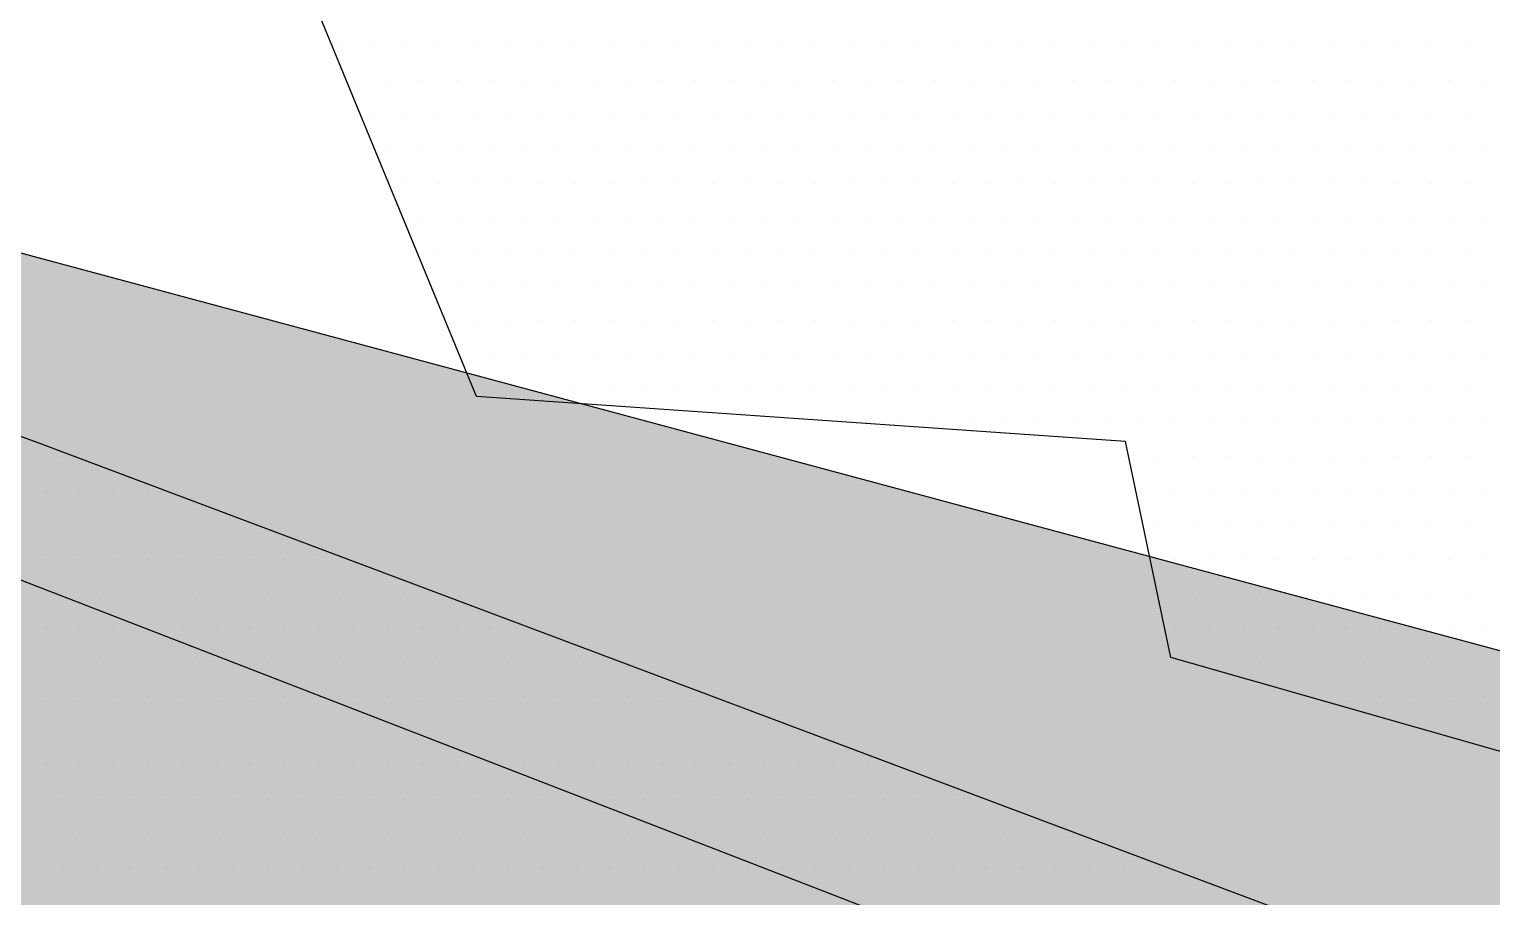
# Paper-space layout 'TOP_A1_00200_01-01-2017_MODELE' of a CAD drawing. Header units: metres. Extents: x 1274 to 2143, y 12 to 312.
# Drawn here: x 2041.346 to 2043.697, y 287.211 to 288.606 of the extents above; entities that cross this region are included whole.
import ezdxf

# ---------------------------------------------------------------- set-up
doc = ezdxf.new("R2010")
doc.units = ezdxf.units.M
doc.header["$LTSCALE"] = 2
doc.set_wipeout_variables(frame=1)
doc.linetypes.add('CACHEX2', pattern=[0.75, 0.5, -0.25])
for name, color, linetype in [('CARTOUCHE', 7, 'Continuous'), ('LOGO', 4, 'Continuous'), ('rosace', 7, 'Continuous')]:
    doc.layers.add(name, color=color, linetype=linetype)

# ---------------------------------------------------------------- blocks, each defined once
blk = doc.blocks.new('A$C715108E3')
at = {"layer": 'LOGO', "color": 131}
for p, q in [((-16.3608, -7.1847), (-16.3608, -7.1847)), ((-16.3497, -7.1847), (-16.3497, -7.1847)), ((-16.2577, -7.1847), (-16.2577, -7.1847)), ((-16.1666, -7.1847), (-16.1666, -7.1847)), ((-16.0746, -7.1847), (-16.0746, -7.1847)), ((-15.983, -7.1847), (-15.983, -7.1847)), ((-15.8913, -7.1847), (-15.8913, -7.1847)), ((-15.7997, -7.1847), (-15.7997, -7.1847)), ((-15.7077, -7.1847), (-15.7077, -7.1847)), ((-15.616, -7.1847), (-15.616, -7.1847)), ((-15.5244, -7.1847), (-15.5244, -7.1847)), ((-15.4324, -7.1847), (-15.4324, -7.1847)), ((-15.3411, -7.1847), (-15.3411, -7.1847)), ((-15.2491, -7.1847), (-15.2491, -7.1847)), ((-15.1572, -7.1847), (-15.1572, -7.1847)), ((-15.0654, -7.1847), (-15.0654, -7.1847)), ((-14.9739, -7.1847), (-14.9739, -7.1847)), ((-14.8821, -7.1847), (-14.8821, -7.1847)), ((-14.7903, -7.1847), (-14.7903, -7.1847)), ((-14.6988, -7.1847), (-14.6988, -7.1847)), ((-14.6068, -7.1847), (-14.6068, -7.1847)), ((-14.5152, -7.1847), (-14.5152, -7.1847)), ((-14.4237, -7.1847), (-14.4237, -7.1847)), ((-14.3319, -7.1847), (-14.3319, -7.1847)), ((-14.24, -7.1847), (-14.24, -7.1847)), ((-14.148, -7.1847), (-14.148, -7.1847)), ((-14.0567, -7.1847), (-14.0567, -7.1847)), ((-13.9647, -7.1847), (-13.9647, -7.1847)), ((-13.8727, -7.1847), (-13.8727, -7.1847)), ((-13.7814, -7.1847), (-13.7814, -7.1847)), ((-13.6894, -7.1847), (-13.6894, -7.1847)), ((-13.5976, -7.1847), (-13.5976, -7.1847)), ((-13.5061, -7.1847), (-13.5061, -7.1847)), ((-13.4143, -7.1847), (-13.4143, -7.1847)), ((-13.3225, -7.1847), (-13.3225, -7.1847)), ((-16.3226, -7.2773), (-16.3226, -7.2773)), ((-16.3042, -7.2773), (-16.3042, -7.2773)), ((-16.2122, -7.2773), (-16.2122, -7.2773)), ((-16.1205, -7.2773), (-16.1205, -7.2773)), ((-16.0289, -7.2773), (-16.0289, -7.2773)), ((-15.9369, -7.2773), (-15.9369, -7.2773)), ((-15.8452, -7.2773), (-15.8452, -7.2773)), ((-15.7536, -7.2773), (-15.7536, -7.2773)), ((-15.6619, -7.2773), (-15.6619, -7.2773)), ((-15.5699, -7.2773), (-15.5699, -7.2773)), ((-15.4785, -7.2773), (-15.4785, -7.2773)), ((-15.3868, -7.2773), (-15.3868, -7.2773)), ((-15.2948, -7.2773), (-15.2948, -7.2773)), ((-15.203, -7.2773), (-15.203, -7.2773)), ((-15.1115, -7.2773), (-15.1115, -7.2773)), ((-15.0197, -7.2773), (-15.0197, -7.2773)), ((-14.9278, -7.2773), (-14.9278, -7.2773)), ((-14.8364, -7.2773), (-14.8364, -7.2773)), ((-14.7445, -7.2773), (-14.7445, -7.2773)), ((-14.6527, -7.2773), (-14.6527, -7.2773)), ((-14.5613, -7.2773), (-14.5613, -7.2773)), ((-14.4694, -7.2773), (-14.4694, -7.2773)), ((-14.3776, -7.2773), (-14.3776, -7.2773)), ((-14.2859, -7.2773), (-14.2859, -7.2773)), ((-14.1943, -7.2773), (-14.1943, -7.2773)), ((-14.1023, -7.2773), (-14.1023, -7.2773)), ((-14.0103, -7.2773), (-14.0103, -7.2773)), ((-13.919, -7.2773), (-13.919, -7.2773)), ((-13.827, -7.2773), (-13.827, -7.2773)), ((-13.7351, -7.2773), (-13.7351, -7.2773)), ((-13.6439, -7.2773), (-13.6439, -7.2773)), ((-13.5518, -7.2773), (-13.5518, -7.2773)), ((-13.46, -7.2773), (-13.46, -7.2773)), ((-13.3686, -7.2773), (-13.3686, -7.2773)), ((-13.2767, -7.2773), (-13.2767, -7.2773)), ((-16.2851, -7.3685), (-16.2851, -7.3685)), ((-16.2577, -7.3685), (-16.2577, -7.3685)), ((-16.1666, -7.3685), (-16.1666, -7.3685)), ((-16.0746, -7.3685), (-16.0746, -7.3685)), ((-15.983, -7.3685), (-15.983, -7.3685)), ((-15.8913, -7.3685), (-15.8913, -7.3685)), ((-15.7997, -7.3685), (-15.7997, -7.3685)), ((-15.7077, -7.3685), (-15.7077, -7.3685)), ((-15.616, -7.3685), (-15.616, -7.3685)), ((-15.5244, -7.3685), (-15.5244, -7.3685)), ((-15.4324, -7.3685), (-15.4324, -7.3685)), ((-15.3411, -7.3685), (-15.3411, -7.3685)), ((-15.2491, -7.3685), (-15.2491, -7.3685)), ((-15.1572, -7.3685), (-15.1572, -7.3685)), ((-15.0654, -7.3685), (-15.0654, -7.3685)), ((-14.9739, -7.3685), (-14.9739, -7.3685)), ((-14.8821, -7.3685), (-14.8821, -7.3685)), ((-14.7903, -7.3685), (-14.7903, -7.3685)), ((-14.6988, -7.3685), (-14.6988, -7.3685)), ((-14.6068, -7.3685), (-14.6068, -7.3685)), ((-14.5152, -7.3685), (-14.5152, -7.3685)), ((-14.4237, -7.3685), (-14.4237, -7.3685)), ((-14.3319, -7.3685), (-14.3319, -7.3685)), ((-14.24, -7.3685), (-14.24, -7.3685)), ((-14.148, -7.3685), (-14.148, -7.3685)), ((-14.0567, -7.3685), (-14.0567, -7.3685)), ((-13.9647, -7.3685), (-13.9647, -7.3685)), ((-13.8727, -7.3685), (-13.8727, -7.3685)), ((-13.7814, -7.3685), (-13.7814, -7.3685)), ((-13.6894, -7.3685), (-13.6894, -7.3685)), ((-13.5976, -7.3685), (-13.5976, -7.3685)), ((-13.5061, -7.3685), (-13.5061, -7.3685)), ((-13.4143, -7.3685), (-13.4143, -7.3685)), ((-13.3225, -7.3685), (-13.3225, -7.3685)), ((-16.2476, -7.4598), (-16.2476, -7.4598)), ((-16.2122, -7.4598), (-16.2122, -7.4598)), ((-16.1205, -7.4598), (-16.1205, -7.4598)), ((-16.0289, -7.4598), (-16.0289, -7.4598)), ((-15.9369, -7.4598), (-15.9369, -7.4598)), ((-15.8452, -7.4598), (-15.8452, -7.4598)), ((-15.7536, -7.4598), (-15.7536, -7.4598)), ((-15.6619, -7.4598), (-15.6619, -7.4598)), ((-15.5699, -7.4598), (-15.5699, -7.4598)), ((-15.4785, -7.4598), (-15.4785, -7.4598)), ((-15.3868, -7.4598), (-15.3868, -7.4598)), ((-15.2948, -7.4598), (-15.2948, -7.4598)), ((-15.203, -7.4598), (-15.203, -7.4598)), ((-15.1115, -7.4598), (-15.1115, -7.4598)), ((-15.0197, -7.4598), (-15.0197, -7.4598)), ((-14.9278, -7.4598), (-14.9278, -7.4598)), ((-14.8364, -7.4598), (-14.8364, -7.4598)), ((-14.7445, -7.4598), (-14.7445, -7.4598)), ((-14.6527, -7.4598), (-14.6527, -7.4598)), ((-14.5613, -7.4598), (-14.5613, -7.4598)), ((-14.4694, -7.4598), (-14.4694, -7.4598)), ((-14.3776, -7.4598), (-14.3776, -7.4598)), ((-14.2859, -7.4598), (-14.2859, -7.4598)), ((-14.1943, -7.4598), (-14.1943, -7.4598)), ((-14.1023, -7.4598), (-14.1023, -7.4598)), ((-14.0103, -7.4598), (-14.0103, -7.4598)), ((-13.919, -7.4598), (-13.919, -7.4598)), ((-13.827, -7.4598), (-13.827, -7.4598)), ((-13.7351, -7.4598), (-13.7351, -7.4598)), ((-13.6439, -7.4598), (-13.6439, -7.4598)), ((-13.5518, -7.4598), (-13.5518, -7.4598)), ((-13.46, -7.4598), (-13.46, -7.4598)), ((-13.3686, -7.4598), (-13.3686, -7.4598)), ((-13.2767, -7.4598), (-13.2767, -7.4598)), ((-16.2094, -7.5524), (-16.2094, -7.5524)), ((-16.1666, -7.5524), (-16.1666, -7.5524)), ((-16.0746, -7.5524), (-16.0746, -7.5524)), ((-15.983, -7.5524), (-15.983, -7.5524)), ((-15.8913, -7.5524), (-15.8913, -7.5524)), ((-15.7997, -7.5524), (-15.7997, -7.5524)), ((-15.7077, -7.5524), (-15.7077, -7.5524)), ((-15.616, -7.5524), (-15.616, -7.5524)), ((-15.5244, -7.5524), (-15.5244, -7.5524)), ((-15.4324, -7.5524), (-15.4324, -7.5524)), ((-15.3411, -7.5524), (-15.3411, -7.5524)), ((-15.2491, -7.5524), (-15.2491, -7.5524)), ((-15.1572, -7.5524), (-15.1572, -7.5524)), ((-15.0654, -7.5524), (-15.0654, -7.5524)), ((-14.9739, -7.5524), (-14.9739, -7.5524)), ((-14.8821, -7.5524), (-14.8821, -7.5524)), ((-14.7903, -7.5524), (-14.7903, -7.5524)), ((-14.6988, -7.5524), (-14.6988, -7.5524)), ((-14.6068, -7.5524), (-14.6068, -7.5524)), ((-14.5152, -7.5524), (-14.5152, -7.5524)), ((-14.4237, -7.5524), (-14.4237, -7.5524)), ((-14.3319, -7.5524), (-14.3319, -7.5524)), ((-14.24, -7.5524), (-14.24, -7.5524)), ((-14.148, -7.5524), (-14.148, -7.5524)), ((-14.0567, -7.5524), (-14.0567, -7.5524)), ((-13.9647, -7.5524), (-13.9647, -7.5524)), ((-13.8727, -7.5524), (-13.8727, -7.5524)), ((-13.7814, -7.5524), (-13.7814, -7.5524)), ((-13.6894, -7.5524), (-13.6894, -7.5524)), ((-13.5976, -7.5524), (-13.5976, -7.5524)), ((-13.5061, -7.5524), (-13.5061, -7.5524)), ((-13.4143, -7.5524), (-13.4143, -7.5524)), ((-13.3225, -7.5524), (-13.3225, -7.5524)), ((-16.1721, -7.6438), (-16.1721, -7.6438)), ((-16.1205, -7.6438), (-16.1205, -7.6438)), ((-16.0289, -7.6438), (-16.0289, -7.6438)), ((-15.9369, -7.6438), (-15.9369, -7.6438)), ((-15.8452, -7.6438), (-15.8452, -7.6438)), ((-15.7536, -7.6438), (-15.7536, -7.6438)), ((-15.6619, -7.6438), (-15.6619, -7.6438)), ((-15.5699, -7.6438), (-15.5699, -7.6438)), ((-15.4785, -7.6438), (-15.4785, -7.6438)), ((-15.3868, -7.6438), (-15.3868, -7.6438)), ((-15.2948, -7.6438), (-15.2948, -7.6438)), ((-15.203, -7.6438), (-15.203, -7.6438)), ((-15.1115, -7.6438), (-15.1115, -7.6438)), ((-15.0197, -7.6438), (-15.0197, -7.6438)), ((-14.9278, -7.6438), (-14.9278, -7.6438)), ((-14.8364, -7.6438), (-14.8364, -7.6438)), ((-14.7445, -7.6438), (-14.7445, -7.6438)), ((-14.6527, -7.6438), (-14.6527, -7.6438)), ((-14.5613, -7.6438), (-14.5613, -7.6438)), ((-14.4694, -7.6438), (-14.4694, -7.6438)), ((-14.3776, -7.6438), (-14.3776, -7.6438)), ((-14.2859, -7.6438), (-14.2859, -7.6438)), ((-14.1943, -7.6438), (-14.1943, -7.6438)), ((-14.1023, -7.6438), (-14.1023, -7.6438)), ((-14.0103, -7.6438), (-14.0103, -7.6438)), ((-13.919, -7.6438), (-13.919, -7.6438)), ((-13.827, -7.6438), (-13.827, -7.6438)), ((-13.7351, -7.6438), (-13.7351, -7.6438)), ((-13.6439, -7.6438), (-13.6439, -7.6438)), ((-13.5518, -7.6438), (-13.5518, -7.6438)), ((-13.46, -7.6438), (-13.46, -7.6438)), ((-13.3686, -7.6438), (-13.3686, -7.6438)), ((-13.2767, -7.6438), (-13.2767, -7.6438)), ((-16.1344, -7.7349), (-16.1344, -7.7349)), ((-16.0746, -7.7349), (-16.0746, -7.7349)), ((-15.983, -7.7349), (-15.983, -7.7349)), ((-15.8913, -7.7349), (-15.8913, -7.7349)), ((-15.7997, -7.7349), (-15.7997, -7.7349)), ((-15.7077, -7.7349), (-15.7077, -7.7349)), ((-15.616, -7.7349), (-15.616, -7.7349)), ((-15.5244, -7.7349), (-15.5244, -7.7349)), ((-15.4324, -7.7349), (-15.4324, -7.7349)), ((-15.3411, -7.7349), (-15.3411, -7.7349)), ((-15.2491, -7.7349), (-15.2491, -7.7349)), ((-15.1572, -7.7349), (-15.1572, -7.7349)), ((-15.0654, -7.7349), (-15.0654, -7.7349)), ((-14.9739, -7.7349), (-14.9739, -7.7349)), ((-14.8821, -7.7349), (-14.8821, -7.7349)), ((-14.7903, -7.7349), (-14.7903, -7.7349)), ((-14.6988, -7.7349), (-14.6988, -7.7349)), ((-14.6068, -7.7349), (-14.6068, -7.7349)), ((-14.5152, -7.7349), (-14.5152, -7.7349)), ((-14.4237, -7.7349), (-14.4237, -7.7349)), ((-14.3319, -7.7349), (-14.3319, -7.7349)), ((-14.24, -7.7349), (-14.24, -7.7349)), ((-14.148, -7.7349), (-14.148, -7.7349)), ((-14.0567, -7.7349), (-14.0567, -7.7349)), ((-13.9647, -7.7349), (-13.9647, -7.7349)), ((-13.8727, -7.7349), (-13.8727, -7.7349)), ((-13.7814, -7.7349), (-13.7814, -7.7349)), ((-13.6894, -7.7349), (-13.6894, -7.7349)), ((-13.5976, -7.7349), (-13.5976, -7.7349)), ((-13.5061, -7.7349), (-13.5061, -7.7349)), ((-13.4143, -7.7349), (-13.4143, -7.7349)), ((-13.3225, -7.7349), (-13.3225, -7.7349)), ((-16.0965, -7.8275), (-16.0965, -7.8275)), ((-16.0289, -7.8275), (-16.0289, -7.8275)), ((-15.9369, -7.8275), (-15.9369, -7.8275)), ((-15.8452, -7.8275), (-15.8452, -7.8275)), ((-15.7536, -7.8275), (-15.7536, -7.8275)), ((-15.6619, -7.8275), (-15.6619, -7.8275)), ((-15.5699, -7.8275), (-15.5699, -7.8275)), ((-15.4785, -7.8275), (-15.4785, -7.8275)), ((-15.3868, -7.8275), (-15.3868, -7.8275)), ((-15.2948, -7.8275), (-15.2948, -7.8275)), ((-15.203, -7.8275), (-15.203, -7.8275)), ((-15.1115, -7.8275), (-15.1115, -7.8275)), ((-15.0197, -7.8275), (-15.0197, -7.8275)), ((-14.9278, -7.8275), (-14.9278, -7.8275)), ((-14.8364, -7.8275), (-14.8364, -7.8275)), ((-14.7445, -7.8275), (-14.7445, -7.8275)), ((-14.6527, -7.8275), (-14.6527, -7.8275)), ((-14.5613, -7.8275), (-14.5613, -7.8275)), ((-14.4694, -7.8275), (-14.4694, -7.8275)), ((-14.3776, -7.8275), (-14.3776, -7.8275)), ((-14.2859, -7.8275), (-14.2859, -7.8275)), ((-14.1943, -7.8275), (-14.1943, -7.8275)), ((-14.1023, -7.8275), (-14.1023, -7.8275)), ((-14.0103, -7.8275), (-14.0103, -7.8275)), ((-13.919, -7.8275), (-13.919, -7.8275)), ((-13.827, -7.8275), (-13.827, -7.8275)), ((-13.7351, -7.8275), (-13.7351, -7.8275)), ((-13.6439, -7.8275), (-13.6439, -7.8275)), ((-13.5518, -7.8275), (-13.5518, -7.8275)), ((-13.46, -7.8275), (-13.46, -7.8275)), ((-13.3686, -7.8275), (-13.3686, -7.8275)), ((-13.2767, -7.8275), (-13.2767, -7.8275)), ((-16.0589, -7.919), (-16.0589, -7.919)), ((-15.983, -7.919), (-15.983, -7.919)), ((-15.8913, -7.919), (-15.8913, -7.919)), ((-15.7997, -7.919), (-15.7997, -7.919)), ((-15.7077, -7.919), (-15.7077, -7.919)), ((-15.616, -7.919), (-15.616, -7.919)), ((-15.5244, -7.919), (-15.5244, -7.919)), ((-15.4324, -7.919), (-15.4324, -7.919)), ((-15.3411, -7.919), (-15.3411, -7.919)), ((-15.2491, -7.919), (-15.2491, -7.919)), ((-15.1572, -7.919), (-15.1572, -7.919)), ((-15.0654, -7.919), (-15.0654, -7.919)), ((-14.9739, -7.919), (-14.9739, -7.919)), ((-14.8821, -7.919), (-14.8821, -7.919)), ((-14.7903, -7.919), (-14.7903, -7.919)), ((-14.6988, -7.919), (-14.6988, -7.919)), ((-14.6068, -7.919), (-14.6068, -7.919)), ((-14.5152, -7.919), (-14.5152, -7.919)), ((-14.4237, -7.919), (-14.4237, -7.919)), ((-14.3319, -7.919), (-14.3319, -7.919)), ((-14.24, -7.919), (-14.24, -7.919)), ((-14.148, -7.919), (-14.148, -7.919)), ((-14.0567, -7.919), (-14.0567, -7.919)), ((-13.9647, -7.919), (-13.9647, -7.919)), ((-13.8727, -7.919), (-13.8727, -7.919)), ((-13.7814, -7.919), (-13.7814, -7.919)), ((-13.6894, -7.919), (-13.6894, -7.919)), ((-13.5976, -7.919), (-13.5976, -7.919)), ((-13.5061, -7.919), (-13.5061, -7.919)), ((-13.4143, -7.919), (-13.4143, -7.919)), ((-13.3225, -7.919), (-13.3225, -7.919)), ((-16.0208, -8.01), (-16.0208, -8.01)), ((-15.9369, -8.01), (-15.9369, -8.01)), ((-15.8452, -8.01), (-15.8452, -8.01)), ((-15.7536, -8.01), (-15.7536, -8.01)), ((-15.6619, -8.01), (-15.6619, -8.01)), ((-15.5699, -8.01), (-15.5699, -8.01)), ((-15.4785, -8.01), (-15.4785, -8.01)), ((-15.3868, -8.01), (-15.3868, -8.01)), ((-15.2948, -8.01), (-15.2948, -8.01)), ((-15.203, -8.01), (-15.203, -8.01)), ((-15.1115, -8.01), (-15.1115, -8.01)), ((-15.0197, -8.01), (-15.0197, -8.01)), ((-14.9278, -8.01), (-14.9278, -8.01)), ((-14.8364, -8.01), (-14.8364, -8.01)), ((-14.7445, -8.01), (-14.7445, -8.01)), ((-14.6527, -8.01), (-14.6527, -8.01)), ((-14.5613, -8.01), (-14.5613, -8.01)), ((-14.4694, -8.01), (-14.4694, -8.01)), ((-14.3776, -8.01), (-14.3776, -8.01)), ((-14.2859, -8.01), (-14.2859, -8.01)), ((-14.1943, -8.01), (-14.1943, -8.01)), ((-14.1023, -8.01), (-14.1023, -8.01)), ((-14.0103, -8.01), (-14.0103, -8.01)), ((-13.919, -8.01), (-13.919, -8.01)), ((-13.827, -8.01), (-13.827, -8.01)), ((-13.7351, -8.01), (-13.7351, -8.01)), ((-13.6439, -8.01), (-13.6439, -8.01)), ((-13.5518, -8.01), (-13.5518, -8.01)), ((-13.46, -8.01), (-13.46, -8.01)), ((-13.3686, -8.01), (-13.3686, -8.01)), ((-13.2767, -8.01), (-13.2767, -8.01)), ((-15.9833, -8.1028), (-15.9833, -8.1028)), ((-15.983, -8.1028), (-15.983, -8.1028)), ((-15.8913, -8.1028), (-15.8913, -8.1028)), ((-15.7997, -8.1028), (-15.7997, -8.1028)), ((-15.7077, -8.1028), (-15.7077, -8.1028)), ((-15.616, -8.1028), (-15.616, -8.1028)), ((-15.5244, -8.1028), (-15.5244, -8.1028)), ((-15.4324, -8.1028), (-15.4324, -8.1028)), ((-15.3411, -8.1028), (-15.3411, -8.1028)), ((-15.2491, -8.1028), (-15.2491, -8.1028)), ((-15.1572, -8.1028), (-15.1572, -8.1028)), ((-15.0654, -8.1028), (-15.0654, -8.1028)), ((-14.9739, -8.1028), (-14.9739, -8.1028)), ((-14.8821, -8.1028), (-14.8821, -8.1028)), ((-14.7903, -8.1028), (-14.7903, -8.1028)), ((-14.6988, -8.1028), (-14.6988, -8.1028)), ((-14.6068, -8.1028), (-14.6068, -8.1028)), ((-14.5152, -8.1028), (-14.5152, -8.1028)), ((-14.4237, -8.1028), (-14.4237, -8.1028)), ((-14.3319, -8.1028), (-14.3319, -8.1028)), ((-14.24, -8.1028), (-14.24, -8.1028)), ((-14.148, -8.1028), (-14.148, -8.1028)), ((-14.0567, -8.1028), (-14.0567, -8.1028)), ((-13.9647, -8.1028), (-13.9647, -8.1028)), ((-13.8727, -8.1028), (-13.8727, -8.1028)), ((-13.7814, -8.1028), (-13.7814, -8.1028)), ((-13.6894, -8.1028), (-13.6894, -8.1028)), ((-13.5976, -8.1028), (-13.5976, -8.1028)), ((-13.5061, -8.1028), (-13.5061, -8.1028)), ((-13.4143, -8.1028), (-13.4143, -8.1028)), ((-13.3225, -8.1028), (-13.3225, -8.1028)), ((-14.9571, -8.1941), (-14.9571, -8.1941)), ((-14.9278, -8.1941), (-14.9278, -8.1941)), ((-14.8364, -8.1941), (-14.8364, -8.1941)), ((-14.7445, -8.1941), (-14.7445, -8.1941)), ((-14.6527, -8.1941), (-14.6527, -8.1941)), ((-14.5613, -8.1941), (-14.5613, -8.1941)), ((-14.4694, -8.1941), (-14.4694, -8.1941)), ((-14.3776, -8.1941), (-14.3776, -8.1941)), ((-14.2859, -8.1941), (-14.2859, -8.1941)), ((-14.1943, -8.1941), (-14.1943, -8.1941)), ((-14.1023, -8.1941), (-14.1023, -8.1941)), ((-14.0103, -8.1941), (-14.0103, -8.1941)), ((-13.919, -8.1941), (-13.919, -8.1941)), ((-13.827, -8.1941), (-13.827, -8.1941)), ((-13.7351, -8.1941), (-13.7351, -8.1941)), ((-13.6439, -8.1941), (-13.6439, -8.1941)), ((-13.5518, -8.1941), (-13.5518, -8.1941)), ((-13.46, -8.1941), (-13.46, -8.1941)), ((-13.3686, -8.1941), (-13.3686, -8.1941)), ((-13.2767, -8.1941), (-13.2767, -8.1941)), ((-17.0842, -8.2855), (-17.0842, -8.2855)), ((-14.2262, -8.2852), (-14.2262, -8.2852)), ((-14.148, -8.2852), (-14.148, -8.2852)), ((-14.0567, -8.2852), (-14.0567, -8.2852)), ((-13.9647, -8.2852), (-13.9647, -8.2852)), ((-13.8727, -8.2852), (-13.8727, -8.2852)), ((-13.7814, -8.2852), (-13.7814, -8.2852)), ((-13.6894, -8.2852), (-13.6894, -8.2852)), ((-13.5976, -8.2852), (-13.5976, -8.2852)), ((-13.5061, -8.2852), (-13.5061, -8.2852)), ((-13.4143, -8.2852), (-13.4143, -8.2852)), ((-13.3225, -8.2852), (-13.3225, -8.2852)), ((-17.1296, -8.3777), (-17.1296, -8.3777)), ((-17.0377, -8.3777), (-17.0377, -8.3777)), ((-16.9463, -8.3777), (-16.9463, -8.3777)), ((-16.8544, -8.3777), (-16.8544, -8.3777)), ((-14.2074, -8.3777), (-14.2074, -8.3777)), ((-14.1943, -8.3777), (-14.1943, -8.3777)), ((-14.1023, -8.3777), (-14.1023, -8.3777)), ((-14.0103, -8.3777), (-14.0103, -8.3777)), ((-13.919, -8.3777), (-13.919, -8.3777)), ((-13.827, -8.3777), (-13.827, -8.3777)), ((-13.7351, -8.3777), (-13.7351, -8.3777)), ((-13.6439, -8.3777), (-13.6439, -8.3777)), ((-13.5518, -8.3777), (-13.5518, -8.3777)), ((-13.46, -8.3777), (-13.46, -8.3777)), ((-13.3686, -8.3777), (-13.3686, -8.3777)), ((-13.2767, -8.3777), (-13.2767, -8.3777)), ((-17.0842, -8.4692), (-17.0842, -8.4692)), ((-16.992, -8.4692), (-16.992, -8.4692)), ((-16.9002, -8.4692), (-16.9002, -8.4692)), ((-16.8087, -8.4692), (-16.8087, -8.4692)), ((-16.7169, -8.4692), (-16.7169, -8.4692)), ((-16.6249, -8.4692), (-16.6249, -8.4692)), ((-14.1881, -8.4692), (-14.1881, -8.4692)), ((-14.148, -8.4692), (-14.148, -8.4692)), ((-14.0567, -8.4692), (-14.0567, -8.4692)), ((-13.9647, -8.4692), (-13.9647, -8.4692)), ((-13.8727, -8.4692), (-13.8727, -8.4692)), ((-13.7814, -8.4692), (-13.7814, -8.4692)), ((-13.6894, -8.4692), (-13.6894, -8.4692)), ((-13.5976, -8.4692), (-13.5976, -8.4692)), ((-13.5061, -8.4692), (-13.5061, -8.4692)), ((-13.4143, -8.4692), (-13.4143, -8.4692)), ((-13.3225, -8.4692), (-13.3225, -8.4692)), ((-17.1296, -8.5607), (-17.1296, -8.5607)), ((-17.0377, -8.5607), (-17.0377, -8.5607)), ((-16.9463, -8.5607), (-16.9463, -8.5607)), ((-16.8544, -8.5607), (-16.8544, -8.5607)), ((-16.7626, -8.5607), (-16.7626, -8.5607)), ((-16.6713, -8.5607), (-16.6713, -8.5607)), ((-16.5793, -8.5607), (-16.5793, -8.5607)), ((-16.4873, -8.5607), (-16.4873, -8.5607)), ((-16.3953, -8.5607), (-16.3953, -8.5607)), ((-14.1688, -8.5605), (-14.1688, -8.5605)), ((-14.1023, -8.5605), (-14.1023, -8.5605)), ((-14.0103, -8.5605), (-14.0103, -8.5605)), ((-13.919, -8.5605), (-13.919, -8.5605)), ((-13.827, -8.5605), (-13.827, -8.5605)), ((-13.7351, -8.5605), (-13.7351, -8.5605)), ((-13.6439, -8.5605), (-13.6439, -8.5605)), ((-13.5518, -8.5605), (-13.5518, -8.5605)), ((-13.46, -8.5605), (-13.46, -8.5605)), ((-13.3686, -8.5605), (-13.3686, -8.5605)), ((-13.2767, -8.5605), (-13.2767, -8.5605)), ((-17.0842, -8.6529), (-17.0842, -8.6529)), ((-16.992, -8.6529), (-16.992, -8.6529)), ((-16.9002, -8.6529), (-16.9002, -8.6529)), ((-16.8087, -8.6529), (-16.8087, -8.6529)), ((-16.7169, -8.6529), (-16.7169, -8.6529)), ((-16.6249, -8.6529), (-16.6249, -8.6529)), ((-16.5336, -8.6529), (-16.5336, -8.6529)), ((-16.4416, -8.6529), (-16.4416, -8.6529)), ((-16.3496, -8.6529), (-16.3496, -8.6529)), ((-16.2577, -8.6529), (-16.2577, -8.6529)), ((-16.1666, -8.6529), (-16.1666, -8.6529)), ((-16.0744, -8.6529), (-16.0744, -8.6529)), ((-14.1495, -8.6529), (-14.1495, -8.6529)), ((-14.148, -8.6529), (-14.148, -8.6529)), ((-14.0567, -8.6529), (-14.0567, -8.6529)), ((-13.9647, -8.6529), (-13.9647, -8.6529)), ((-13.8727, -8.6529), (-13.8727, -8.6529)), ((-13.7814, -8.6529), (-13.7814, -8.6529)), ((-13.6894, -8.6529), (-13.6894, -8.6529)), ((-13.5976, -8.6529), (-13.5976, -8.6529)), ((-13.5061, -8.6529), (-13.5061, -8.6529)), ((-13.4143, -8.6529), (-13.4143, -8.6529)), ((-13.3225, -8.6529), (-13.3225, -8.6529)), ((-17.1296, -8.7445), (-17.1296, -8.7445)), ((-17.0377, -8.7445), (-17.0377, -8.7445)), ((-16.9463, -8.7445), (-16.9463, -8.7445)), ((-16.8544, -8.7445), (-16.8544, -8.7445)), ((-16.7626, -8.7445), (-16.7626, -8.7445)), ((-16.6713, -8.7445), (-16.6713, -8.7445)), ((-16.5793, -8.7445), (-16.5793, -8.7445)), ((-16.4873, -8.7445), (-16.4873, -8.7445)), ((-16.3953, -8.7445), (-16.3953, -8.7445)), ((-16.3042, -8.7445), (-16.3042, -8.7445)), ((-16.2124, -8.7445), (-16.2124, -8.7445)), ((-16.1203, -8.7445), (-16.1203, -8.7445)), ((-16.0287, -8.7445), (-16.0287, -8.7445)), ((-15.9369, -8.7445), (-15.9369, -8.7445)), ((-15.845, -8.7445), (-15.845, -8.7445)), ((-14.1306, -8.7443), (-14.1306, -8.7443)), ((-14.1023, -8.7443), (-14.1023, -8.7443)), ((-14.0103, -8.7443), (-14.0103, -8.7443)), ((-13.919, -8.7443), (-13.919, -8.7443)), ((-13.827, -8.7443), (-13.827, -8.7443)), ((-13.7351, -8.7443), (-13.7351, -8.7443)), ((-13.6439, -8.7443), (-13.6439, -8.7443)), ((-13.5518, -8.7443), (-13.5518, -8.7443)), ((-13.46, -8.7443), (-13.46, -8.7443)), ((-13.3686, -8.7443), (-13.3686, -8.7443)), ((-13.2767, -8.7443), (-13.2767, -8.7443)), ((-17.0842, -8.8356), (-17.0842, -8.8356)), ((-16.992, -8.8356), (-16.992, -8.8356)), ((-16.9002, -8.8356), (-16.9002, -8.8356)), ((-16.8087, -8.8356), (-16.8087, -8.8356)), ((-16.7169, -8.8356), (-16.7169, -8.8356)), ((-16.6249, -8.8356), (-16.6249, -8.8356)), ((-16.5336, -8.8356), (-16.5336, -8.8356)), ((-16.4416, -8.8356), (-16.4416, -8.8356)), ((-16.3496, -8.8356), (-16.3496, -8.8356)), ((-16.2577, -8.8356), (-16.2577, -8.8356)), ((-16.1666, -8.8356), (-16.1666, -8.8356)), ((-16.0744, -8.8356), (-16.0744, -8.8356)), ((-15.9828, -8.8356), (-15.9828, -8.8356)), ((-15.8915, -8.8356), (-15.8915, -8.8356)), ((-15.7995, -8.8356), (-15.7995, -8.8356)), ((-15.7075, -8.8356), (-15.7075, -8.8356)), ((-15.6162, -8.8356), (-15.6162, -8.8356)), ((-14.0708, -8.8358), (-14.0708, -8.8358)), ((-14.0567, -8.8358), (-14.0567, -8.8358)), ((-13.9647, -8.8358), (-13.9647, -8.8358)), ((-13.8727, -8.8358), (-13.8727, -8.8358)), ((-13.7814, -8.8358), (-13.7814, -8.8358)), ((-13.6894, -8.8358), (-13.6894, -8.8358)), ((-13.5976, -8.8358), (-13.5976, -8.8358)), ((-13.5061, -8.8358), (-13.5061, -8.8358)), ((-13.4143, -8.8358), (-13.4143, -8.8358)), ((-13.3225, -8.8358), (-13.3225, -8.8358)), ((-17.1296, -8.9282), (-17.1296, -8.9282)), ((-17.0377, -8.9282), (-17.0377, -8.9282)), ((-16.9463, -8.9282), (-16.9463, -8.9282)), ((-16.8544, -8.9282), (-16.8544, -8.9282)), ((-16.7626, -8.9282), (-16.7626, -8.9282)), ((-16.6713, -8.9282), (-16.6713, -8.9282)), ((-16.5793, -8.9282), (-16.5793, -8.9282)), ((-16.4873, -8.9282), (-16.4873, -8.9282)), ((-16.3953, -8.9282), (-16.3953, -8.9282)), ((-16.3042, -8.9282), (-16.3042, -8.9282)), ((-16.2124, -8.9282), (-16.2124, -8.9282)), ((-16.1203, -8.9282), (-16.1203, -8.9282)), ((-16.0287, -8.9282), (-16.0287, -8.9282)), ((-15.9369, -8.9282), (-15.9369, -8.9282)), ((-15.845, -8.9282), (-15.845, -8.9282)), ((-15.7538, -8.9282), (-15.7538, -8.9282)), ((-15.6617, -8.9282), (-15.6617, -8.9282)), ((-15.5699, -8.9282), (-15.5699, -8.9282)), ((-15.4786, -8.9282), (-15.4786, -8.9282)), ((-15.3866, -8.9282), (-15.3866, -8.9282)), ((-13.7494, -8.9282), (-13.7494, -8.9282)), ((-13.7351, -8.9282), (-13.7351, -8.9282)), ((-13.6439, -8.9282), (-13.6439, -8.9282)), ((-13.5518, -8.9282), (-13.5518, -8.9282)), ((-13.46, -8.9282), (-13.46, -8.9282)), ((-13.3686, -8.9282), (-13.3686, -8.9282)), ((-13.2767, -8.9282), (-13.2767, -8.9282)), ((-17.0842, -9.0196), (-17.0842, -9.0196)), ((-16.992, -9.0196), (-16.992, -9.0196)), ((-16.9002, -9.0196), (-16.9002, -9.0196)), ((-16.8087, -9.0196), (-16.8087, -9.0196)), ((-16.7169, -9.0196), (-16.7169, -9.0196)), ((-16.6249, -9.0196), (-16.6249, -9.0196)), ((-16.5336, -9.0196), (-16.5336, -9.0196)), ((-16.4416, -9.0196), (-16.4416, -9.0196)), ((-16.3496, -9.0196), (-16.3496, -9.0196)), ((-16.2577, -9.0196), (-16.2577, -9.0196)), ((-16.1666, -9.0196), (-16.1666, -9.0196)), ((-16.0744, -9.0196), (-16.0744, -9.0196)), ((-15.9828, -9.0196), (-15.9828, -9.0196)), ((-15.8915, -9.0196), (-15.8915, -9.0196)), ((-15.7995, -9.0196), (-15.7995, -9.0196)), ((-15.7075, -9.0196), (-15.7075, -9.0196)), ((-15.6162, -9.0196), (-15.6162, -9.0196)), ((-15.5246, -9.0196), (-15.5246, -9.0196)), ((-15.4325, -9.0196), (-15.4325, -9.0196)), ((-15.3409, -9.0196), (-15.3409, -9.0196)), ((-15.2491, -9.0196), (-15.2491, -9.0196)), ((-15.1572, -9.0196), (-15.1572, -9.0196)), ((-13.428, -9.0194), (-13.428, -9.0194)), ((-13.4143, -9.0194), (-13.4143, -9.0194)), ((-13.3225, -9.0194), (-13.3225, -9.0194)), ((-17.1296, -9.1109), (-17.1296, -9.1109)), ((-17.0377, -9.1109), (-17.0377, -9.1109)), ((-16.9463, -9.1109), (-16.9463, -9.1109)), ((-16.8544, -9.1109), (-16.8544, -9.1109)), ((-16.7626, -9.1109), (-16.7626, -9.1109)), ((-16.6713, -9.1109), (-16.6713, -9.1109)), ((-16.5793, -9.1109), (-16.5793, -9.1109)), ((-16.4873, -9.1109), (-16.4873, -9.1109)), ((-16.3953, -9.1109), (-16.3953, -9.1109)), ((-16.3042, -9.1109), (-16.3042, -9.1109)), ((-16.2124, -9.1109), (-16.2124, -9.1109)), ((-16.1203, -9.1109), (-16.1203, -9.1109)), ((-16.0287, -9.1109), (-16.0287, -9.1109)), ((-15.9369, -9.1109), (-15.9369, -9.1109)), ((-15.845, -9.1109), (-15.845, -9.1109)), ((-15.7538, -9.1109), (-15.7538, -9.1109)), ((-15.6617, -9.1109), (-15.6617, -9.1109)), ((-15.5699, -9.1109), (-15.5699, -9.1109)), ((-15.4786, -9.1109), (-15.4786, -9.1109)), ((-15.3866, -9.1109), (-15.3866, -9.1109)), ((-15.2948, -9.1109), (-15.2948, -9.1109)), ((-15.203, -9.1109), (-15.203, -9.1109)), ((-15.1117, -9.1109), (-15.1117, -9.1109)), ((-15.0197, -9.1109), (-15.0197, -9.1109)), ((-14.9278, -9.1109), (-14.9278, -9.1109)), ((-17.0842, -9.2033), (-17.0842, -9.2033)), ((-16.992, -9.2033), (-16.992, -9.2033)), ((-16.9002, -9.2033), (-16.9002, -9.2033)), ((-16.8087, -9.2033), (-16.8087, -9.2033)), ((-16.7169, -9.2033), (-16.7169, -9.2033)), ((-16.6249, -9.2033), (-16.6249, -9.2033)), ((-16.5336, -9.2033), (-16.5336, -9.2033)), ((-16.4416, -9.2033), (-16.4416, -9.2033)), ((-16.3496, -9.2033), (-16.3496, -9.2033)), ((-16.2577, -9.2033), (-16.2577, -9.2033)), ((-16.1666, -9.2033), (-16.1666, -9.2033)), ((-16.0744, -9.2033), (-16.0744, -9.2033)), ((-15.9828, -9.2033), (-15.9828, -9.2033)), ((-15.8915, -9.2033), (-15.8915, -9.2033)), ((-15.7995, -9.2033), (-15.7995, -9.2033)), ((-15.7075, -9.2033), (-15.7075, -9.2033)), ((-15.6162, -9.2033), (-15.6162, -9.2033)), ((-15.5246, -9.2033), (-15.5246, -9.2033)), ((-15.4325, -9.2033), (-15.4325, -9.2033)), ((-15.3409, -9.2033), (-15.3409, -9.2033)), ((-15.2491, -9.2033), (-15.2491, -9.2033)), ((-15.1572, -9.2033), (-15.1572, -9.2033)), ((-15.0652, -9.2033), (-15.0652, -9.2033)), ((-14.9739, -9.2033), (-14.9739, -9.2033)), ((-14.8819, -9.2033), (-14.8819, -9.2033)), ((-14.7903, -9.2033), (-14.7903, -9.2033)), ((-14.6988, -9.2033), (-14.6988, -9.2033)), ((-17.1296, -9.2946), (-17.1296, -9.2946)), ((-17.0377, -9.2946), (-17.0377, -9.2946)), ((-16.9463, -9.2946), (-16.9463, -9.2946)), ((-16.8544, -9.2946), (-16.8544, -9.2946)), ((-16.7626, -9.2946), (-16.7626, -9.2946)), ((-16.6713, -9.2946), (-16.6713, -9.2946)), ((-16.5793, -9.2946), (-16.5793, -9.2946)), ((-16.4873, -9.2946), (-16.4873, -9.2946)), ((-16.3953, -9.2946), (-16.3953, -9.2946)), ((-16.3042, -9.2946), (-16.3042, -9.2946)), ((-16.2124, -9.2946), (-16.2124, -9.2946)), ((-16.1203, -9.2946), (-16.1203, -9.2946)), ((-16.0287, -9.2946), (-16.0287, -9.2946)), ((-15.9369, -9.2946), (-15.9369, -9.2946)), ((-15.845, -9.2946), (-15.845, -9.2946)), ((-15.7538, -9.2946), (-15.7538, -9.2946)), ((-15.6617, -9.2946), (-15.6617, -9.2946)), ((-15.5699, -9.2946), (-15.5699, -9.2946)), ((-15.4786, -9.2946), (-15.4786, -9.2946)), ((-15.3866, -9.2946), (-15.3866, -9.2946)), ((-15.2948, -9.2946), (-15.2948, -9.2946)), ((-15.203, -9.2946), (-15.203, -9.2946)), ((-15.1117, -9.2946), (-15.1117, -9.2946)), ((-15.0197, -9.2946), (-15.0197, -9.2946)), ((-14.9278, -9.2946), (-14.9278, -9.2946)), ((-14.8364, -9.2946), (-14.8364, -9.2946)), ((-14.7445, -9.2946), (-14.7445, -9.2946)), ((-14.6527, -9.2946), (-14.6527, -9.2946)), ((-14.5613, -9.2946), (-14.5613, -9.2946)), ((-14.4694, -9.2946), (-14.4694, -9.2946)), ((-14.3774, -9.2946), (-14.3774, -9.2946)), ((-17.0842, -9.387), (-17.0842, -9.387)), ((-16.992, -9.387), (-16.992, -9.387)), ((-16.9002, -9.387), (-16.9002, -9.387)), ((-16.8087, -9.387), (-16.8087, -9.387)), ((-16.7169, -9.387), (-16.7169, -9.387)), ((-16.6249, -9.387), (-16.6249, -9.387)), ((-16.5336, -9.387), (-16.5336, -9.387)), ((-16.4416, -9.387), (-16.4416, -9.387)), ((-16.3496, -9.387), (-16.3496, -9.387)), ((-16.2577, -9.387), (-16.2577, -9.387)), ((-16.1666, -9.387), (-16.1666, -9.387)), ((-16.0744, -9.387), (-16.0744, -9.387)), ((-15.9828, -9.387), (-15.9828, -9.387)), ((-15.8915, -9.387), (-15.8915, -9.387)), ((-15.7995, -9.387), (-15.7995, -9.387)), ((-15.7075, -9.387), (-15.7075, -9.387)), ((-15.6162, -9.387), (-15.6162, -9.387)), ((-15.5246, -9.387), (-15.5246, -9.387)), ((-15.4325, -9.387), (-15.4325, -9.387)), ((-15.3409, -9.387), (-15.3409, -9.387)), ((-15.2491, -9.387), (-15.2491, -9.387)), ((-15.1572, -9.387), (-15.1572, -9.387)), ((-15.0652, -9.387), (-15.0652, -9.387)), ((-14.9739, -9.387), (-14.9739, -9.387)), ((-14.8819, -9.387), (-14.8819, -9.387)), ((-14.7903, -9.387), (-14.7903, -9.387)), ((-14.6988, -9.387), (-14.6988, -9.387)), ((-14.607, -9.387), (-14.607, -9.387)), ((-14.515, -9.387), (-14.515, -9.387)), ((-14.4237, -9.387), (-14.4237, -9.387)), ((-14.3319, -9.387), (-14.3319, -9.387)), ((-14.2398, -9.387), (-14.2398, -9.387)), ((-14.1478, -9.387), (-14.1478, -9.387))]:
    blk.add_line(p, q, dxfattribs=at)
blk.add_lwpolyline([(0, 0), (-1.7101, -2.322), (-3.5228, 1.6324), (-4.3907, 1.9382), (-5.4878, 2.0402), (-2.8588, -3.8274), (-4.4672, -5.9198), (-4.8244, -3.2921), (-5.1561, -2.8832), (-5.6923, -1.5053), (-6.7131, -2.8584), (-7.4026, -1.3018), (-8.4999, -2.7561), (-7.811, -4.4145), (-9.1641, -6.2255), (-8.3669, -7.7396), (-6.9811, -6.0917), (-7.663, -9.014), (-8.1214, -10.2245), (-10.4653, -10.7804), (-13.4372, -9.6448), (-17.1584, -8.2441), (-18.0286, -7.9298)], dxfattribs=at)
blk.add_lwpolyline([(-16.6996, -6.3604), (-14.9839, -6.4571), (-15.6602, -5.0073), (-13.824, -5.1291), (-13.0505, -6.7465), (-11.2141, -6.8921), (-10.6584, -8.5824), (-12.3018, -8.4857), (-11.915, -9.4512), (-14.1137, -8.8238), (-14.2348, -8.2439), (-15.9745, -8.1234)], close=True, dxfattribs=at)
blk = doc.blocks.new('A$C581E6685')
at = {"layer": 'rosace'}
for color, points in [(40, [(-56.2481, 30.5655), (-39.8519, 24.2064), (-40.7961, 26.4076)]), (32, [(-39.8519, 24.2064), (-42.1559, 23.0023), (-56.2481, 30.5655)])]:
    blk.add_hatch(color=color, dxfattribs=at).paths.add_polyline_path(points)
at = {"layer": 'rosace', "color": 40}
blk.add_lwpolyline([(-56.2481, 30.5655), (-39.8519, 24.2064), (-40.7961, 26.4076)], close=True, dxfattribs=at)
at = {"layer": 'rosace', "color": 32}
blk.add_lwpolyline([(-39.8519, 24.2064), (-42.1559, 23.0023), (-56.2481, 30.5655)], close=True, dxfattribs=at)
at = {"layer": 'rosace', "color": 32, "linetype": 'CACHEX2', "ltscale": 1.5}
blk.add_ellipse((-38.0538, 23.8138), major_axis=(-19.0311, -3.534), ratio=0.590567, dxfattribs=at)
at = {"layer": 'rosace', "color": 32}
blk.add_ellipse((-37.6144, 23.8499), major_axis=(-13.5768, -4.2839), ratio=0.791971, dxfattribs=at)
at = {"layer": 'CARTOUCHE'}
blk.add_blockref('A$C715108E3', (-31.6739, 36.3189), dxfattribs=at)
blk = doc.blocks.new('A$C4D68259D')
blk.add_wipeout([(0, 25.6223), (0.1652, 26.7367), (0.7383, 27.8861), (1.6708, 28.7909), (2.8466, 29.3316), (3.5435, 29.4509), (3.5435, 29.4509), (94.9287, 29.4623), (96.0552, 29.2902), (97.2167, 28.6987), (97.7035, 28.2661), (98.0951, 27.7798), (98.6162, 26.658), (98.7362, 26.0362), (98.7516, 25.8527), (98.7585, 3.8387), (98.5719, 2.6574), (98.0189, 1.5743), (97.5848, 1.0765), (97.1232, 0.6959), (95.9338, 0.1366), (95.4142, 0.0321), (95.1105, 0.0048), (3.7555, 0.0009), (2.7133, 0.169), (1.5147, 0.7841), (0.6714, 1.6707), (0.147, 2.7876), (0.0063, 3.6209)]).dxf.layer = 'CARTOUCHE'
at = {"layer": 'CARTOUCHE'}
blk.add_rational_spline([(0, 25.6223), (0, 14.7312), (0, 3.84), (0, 0), (3.84, 0), (49.3793, 0), (94.9185, 0), (98.7585, 0), (98.7585, 3.84), (98.7585, 14.7312), (98.7585, 25.6223), (98.7585, 29.4623), (94.9185, 29.4623), (49.3793, 29.4623), (3.84, 29.4623), (0, 29.4623), (0, 25.6223)], [1, 1, 1, 0.707106781187, 1, 1, 1, 0.707106781187, 1, 1, 1, 0.707106781187, 1, 1, 1, 0.707106781187, 1], degree=2, knots=[0, 0, 0, 1, 1, 2.570796, 2.570796, 3.570796, 3.570796, 5.141593, 5.141593, 6.141593, 6.141593, 7.712389, 7.712389, 8.712389, 8.712389, 10.283185, 10.283185, 10.283185], dxfattribs=at)
at = {"layer": 'CARTOUCHE', "xscale": 0.6, "yscale": 0.6, "zscale": 0.6}
blk.add_blockref('A$C581E6685', (37.2707, 1.3806), dxfattribs=at)

psp = doc.layouts.new('TOP_A1_00200_01-01-2017_MODELE')

# ---------------------------------------------------------------- block references
at = {"layer": 'rosace'}
psp.add_blockref('A$C4D68259D', (2033.3828, 269.7177), dxfattribs=at)

doc.saveas('drawing.dxf')
